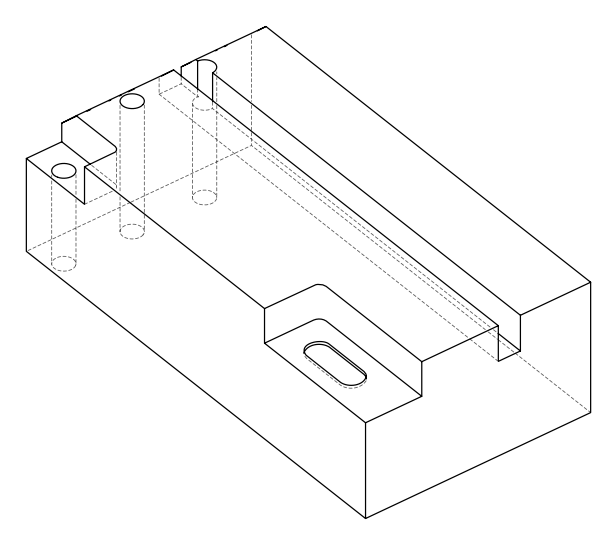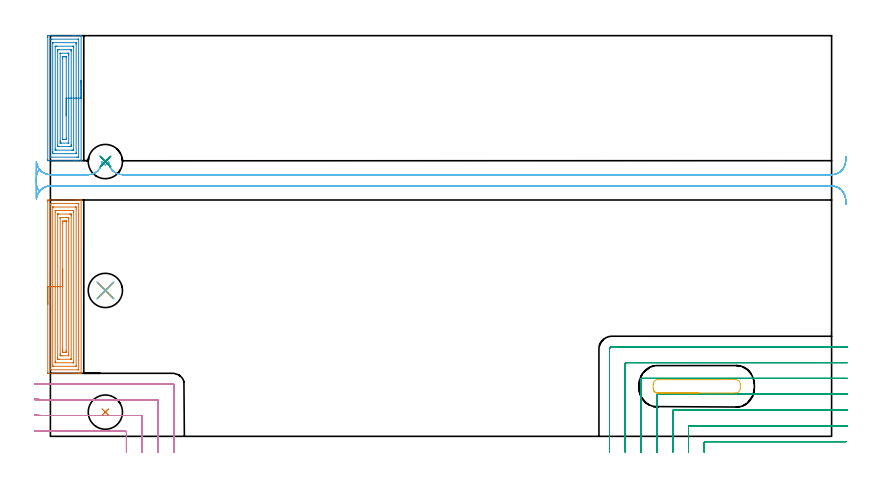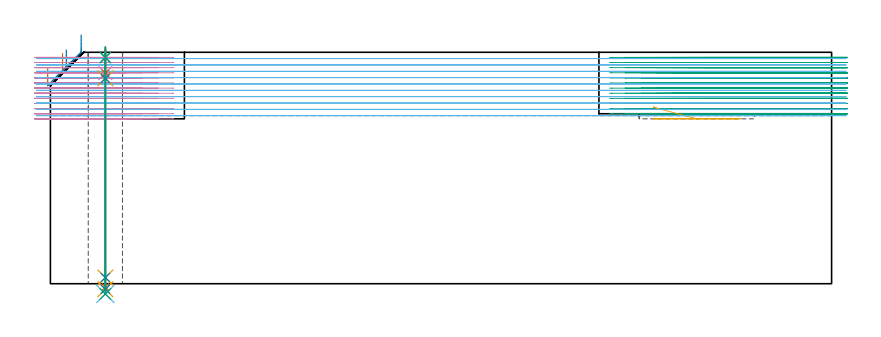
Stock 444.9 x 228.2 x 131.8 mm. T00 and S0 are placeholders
(PLAN: 15 operations, 10 tool changes, 69.9 min)
(1 AREA_MILL | FG_CHAMFER_SURFACE | UGT0205_001 | 5.86 min | 20624 mm3)
(2 AREA_MILL_1 | FG_CHAMFER_SURFACE_1 | UGT0205_001 | 4.32 min | 14253 mm3)
(3 MILL_CORNER_NOTCH_RECTANGULAR | CORNER_NOTCH_RECTANGULAR | NXT0201_011 | Follow Part, ap 3, ae 75% | 26.14 min | 263957 mm3)
(4 MILL_CORNER_NOTCH_RECTANGULAR_1 | CORNER_NOTCH_RECTANGULAR_1 | NXT0201_011 | Follow Part, ap 3, ae 75% | 10.75 min | 102049 mm3)
(5 MILL_RECTANGULAR_POCKET | POCKET_RECTANGULAR_STRAIGHT | NXT0201_012 | Follow Part, ap 4, ae 75% | 0.34 min | 4209 mm3)
(6 MILL_RECTANGULAR_SLOT | SLOT_RECTANGULAR | NXT0201_012 | Follow Part, ap 4, ae 75% | 19.51 min | 361221 mm3)
(7 INDEXABLE_INSERT_DRILL_THROUGH_HOLE_FROM_SOLID | STEP1HOLE | NXT0302_010 | 0.4 min | 27997 mm3)
(8 SPOT_DRILL | STEP1HOLE_1 | NXT0321_9005460120000 | 0.05 min | 183 mm3)
(9 SPOT_DRILL_1 | STEP1HOLE_2 | NXT0321_9005460120000 | 0.05 min | 0 mm3)
(10 DRILL_BLIND_HOLE_INTO_CENTER | STEP1HOLE_1 | UGT0301_198 | 0.06 min | 407 mm3)
(11 GUN_DRILL_THROUGH_HOLE | STEP1HOLE_1 | UGT0307_003 | 0.63 min | 4613 mm3)
(12 SPADE_DRILL_TO_ENLARGE_THROUGH_HOLE | STEP1HOLE_1 | UGT0306_010 | 0.56 min | 34091 mm3)
(13 DRILL_BLIND_HOLE_INTO_CENTER_1 | STEP1HOLE_2 | UGT0301_198 | 0.06 min | 0 mm3)
(14 GUN_DRILL_THROUGH_HOLE_1 | STEP1HOLE_2 | UGT0307_003 | 0.63 min | 3630 mm3)
(15 SPADE_DRILL_TO_ENLARGE_THROUGH_HOLE_1 | STEP1HOLE_2 | UGT0306_010 | 0.56 min | 25669 mm3)
(TOOL UGT0205_001 | Chamfer Mill 20 x 3 x 45 deg. | D20 FL50 Z2)
(TOOL NXT0201_011 | ENDMILL 12mm [2P460-1200-NA 1630] | D12 FL38 Z6)
(TOOL NXT0201_012 | ENDMILL 16mm [2P460-1600-NA 1630] | D16 FL38 Z6)
(TOOL NXT0302_010 | Index. Insert Drill 19.5mm [880-D1950L25-05] | D19.5 PA176 FL98 Z2)
(TOOL NXT0321_9005460120000 | NC Spot Drill, 142deg, 12mm, Carbide, Uncoated | D12 PA142 FL30 Z2)
(TOOL UGT0301_198 | Twist Drill 7.9 mm | D7.9 PA118 FL73 Z2)
(TOOL UGT0307_003 | Gun Drill 7 mm | D7 PA130 FL24 Z1)
(TOOL UGT0306_010 | Spade Drill 19.5mm | D19.5 PA132 FL10 Z2)
(OP 1 AREA_MILL)
G17 G21 G94 G90
T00 M6
G54
G17 G0 G90 X-1.5 Y75.25 S1061 M3
G43 Z141.8 H0
Z122.8
G94 G1 Y75.288 Z121.928 F250.
Y75.402 Z121.064
Y75.591 Z120.212
Y75.853 Z119.38
Y76.187 Z118.574
Y76.59 Z117.8
Y77.058 Z117.064
Y77.59 Z116.372
Y78.179 Z115.729
Y78.822 Z115.14
Y79.514 Z114.608
Y80.25 Z114.14
Y81.024 Z113.737
Y81.83 Z113.403
Y82.662 Z113.141
Y83.514 Z112.952
Y84.378 Z112.838
Y85.25 Z112.8
Y133.669
X-1.499 Y133.973 Z112.801
X-1.494 Y134.557 Z112.804
X-1.492 Y134.592 Z112.806
X-0.912 Y134.597 Z113.385
X-0.287 Y134.6 Z114.011
X14.238 Z128.533
X15.662 Z129.958
X16.021 Z130.316
X16.739 Z131.039
X17.026 Z131.326
X17.445 Y134.593 Z131.736
X17.497 Y134.59 Z131.788
X17.5 Y134.42 Z131.8
Y36.08
X17.497 Y35.91 Z131.788
X17.445 Y35.907 Z131.737
X17.026 Y35.9 Z131.326
X16.739 Z131.039
X16.021 Z130.316
X14.771 Z129.068
X13.347 Z127.643
X-1.179 Z113.119
X-1.492 Y35.91 Z112.806
X-1.499 Y36.222 Z112.799
Y36.238
X-1.5 Y85.25 Z112.8
X-0.086 Z114.214
Y132.315
X-0.085 Y132.446 Z114.215
X-0.082 Y132.532 Z114.218
X-0.078 Y132.592 Z114.222
X-0.071 Y132.594 Z114.229
X-0.021 Y132.597 Z114.279
X0.457 Y132.6 Z114.757
X15.608 Y132.599 Z129.908
X16.021 Y132.593 Z130.321
X16.073 Y132.59 Z130.373
X16.081 Y132.38 Z130.381
X16.085 Y132.25 Z130.385
X16.086 Y132.185 Z130.386
Y38.185
X16.085 Y38.055 Z130.385
X16.082 Y37.968 Z130.382
X16.078 Y37.908 Z130.378
X16.071 Y37.906 Z130.371
X16.021 Y37.903 Z130.321
X15.543 Y37.9 Z129.843
X0.392 Y37.901 Z114.692
X-0.021 Y37.907 Z114.279
X-0.073 Y37.91 Z114.227
X-0.081 Y38.12 Z114.219
X-0.085 Y38.25 Z114.215
X-0.086 Y38.315 Z114.214
Y85.25
X1.328 Z115.628
X1.329 Y130.506 Z115.629
X1.33 Y130.56 Z115.63
X1.333 Y130.585 Z115.633
X1.335 Y130.59 Z115.635
X1.357 Y130.593 Z115.657
X1.56 Y130.599 Z115.86
X14.238 Z128.538
X14.441 Y130.596 Z128.741
X14.576 Y130.591 Z128.876
X14.665 Y130.585 Z128.965
X14.667 Y130.541 Z128.967
X14.669 Y130.397 Z128.969
X14.671 Y129.963 Z128.971
Y39.994
X14.67 Y39.94 Z128.97
X14.667 Y39.915 Z128.967
X14.665 Y39.91 Z128.965
X14.643 Y39.907 Z128.943
X14.44 Y39.901 Z128.74
X1.762 Z116.062
X1.559 Y39.904 Z115.859
X1.424 Y39.909 Z115.724
X1.335 Y39.915 Z115.635
X1.333 Y39.959 Z115.633
X1.331 Y40.103 Z115.631
X1.329 Y40.537 Z115.629
X1.328 Y85.25 Z115.628
X2.743 Z117.043
Y127.715
X2.745 Y128.516 Z117.045
X2.748 Y128.571 Z117.048
X2.751 Y128.59 Z117.051
X2.773 Y128.592 Z117.073
X2.882 Y128.597 Z117.182
X3.103 Y128.599 Z117.403
X12.901 Z127.201
X13.119 Y128.597 Z127.419
X13.227 Y128.592 Z127.527
X13.249 Y128.59 Z127.549
X13.251 Y128.575 Z127.551
X13.254 Y128.534 Z127.554
X13.257 Y127.805 Z127.557
Y127.715
Y42.785
X13.254 Y41.984 Z127.554
X13.252 Y41.929 Z127.552
X13.249 Y41.91 Z127.549
X13.227 Y41.908 Z127.527
X13.118 Y41.904 Z127.418
X12.897 Y41.901 Z127.197
X3.099 Z117.399
X2.881 Y41.903 Z117.181
X2.773 Y41.908 Z117.073
X2.751 Y41.91 Z117.051
X2.749 Y41.925 Z117.049
X2.746 Y41.966 Z117.046
X2.743 Y42.695 Z117.043
Y42.785
Y85.25
X4.157 Z118.457
X4.158 Y126.205 Z118.458
X4.161 Y126.485 Z118.461
X4.164 Y126.563 Z118.464
X4.168 Y126.591 Z118.468
X4.184 Y126.593 Z118.484
X4.268 Y126.597 Z118.568
X4.435 Y126.599 Z118.735
X4.655 Y126.6 Z118.955
X10.894 Z125.194
X11.565 Y126.599 Z125.865
X11.789 Y126.596 Z126.089
X11.833 Y126.59 Z126.133
X11.836 Y126.579 Z126.136
X11.839 Y126.546 Z126.139
X11.843 Y125.927 Z126.143
Y125.648
X11.842 Y44.295 Z126.142
X11.839 Y44.015 Z126.139
X11.836 Y43.937 Z126.136
X11.832 Y43.909 Z126.132
X11.816 Y43.907 Z126.116
X11.733 Y43.903 Z126.033
X11.565 Y43.901 Z125.865
X11.345 Y43.9 Z125.645
X5.106 Z119.406
X4.435 Y43.901 Z118.735
X4.211 Y43.904 Z118.511
X4.167 Y43.91 Z118.467
X4.164 Y43.921 Z118.464
X4.161 Y43.954 Z118.461
X4.157 Y44.573 Z118.457
Y44.852
Y85.25
X5.571 Z119.871
Y124.139
X5.573 Y124.463 Z119.873
X5.575 Y124.544 Z119.875
X5.578 Y124.581 Z119.878
X5.582 Y124.59 Z119.882
X5.605 Y124.593 Z119.905
X5.759 Y124.599 Z120.059
X9.323 Y124.6 Z123.623
X9.782 Y124.599 Z124.082
X10.217 Y124.597 Z124.517
X10.391 Y124.59 Z124.691
X10.422 Y124.581 Z124.722
X10.424 Y124.52 Z124.724
X10.427 Y124.386 Z124.727
X10.428 Y124.139 Z124.728
X10.429 Y123.49 Z124.729
Y46.361
X10.427 Y46.037 Z124.727
X10.425 Y45.956 Z124.725
X10.422 Y45.919 Z124.722
X10.418 Y45.91 Z124.718
X10.395 Y45.907 Z124.695
X10.241 Y45.901 Z124.541
X6.677 Y45.9 Z120.977
X6.218 Y45.901 Z120.518
X5.783 Y45.903 Z120.083
X5.609 Y45.91 Z119.909
X5.578 Y45.919 Z119.878
X5.576 Y45.98 Z119.876
X5.573 Y46.114 Z119.873
X5.572 Y46.361 Z119.872
X5.571 Y47.01 Z119.871
Y85.25
X6.985 Z121.285
Y121.581
X6.987 Y122.351 Z121.287
X6.988 Y122.472 Z121.288
X6.992 Y122.589 Z121.292
X7.109 Y122.592 Z121.409
X7.752 Y122.599 Z122.052
X8. Y122.6 Z122.3
X8.643 Z122.943
X8.891 Y122.598 Z123.191
X8.974 Y122.595 Z123.274
X9.001 Y122.59 Z123.301
X9.008 Y122.582 Z123.308
X9.011 Y122.557 Z123.311
X9.014 Y122.475 Z123.314
X9.015 Y122.351 Z123.315
Y122.227
Y48.919
X9.013 Y48.149 Z123.313
X9.012 Y48.028 Z123.312
X9.008 Y47.911 Z123.308
X8.891 Y47.908 Z123.191
X8.248 Y47.901 Z122.548
X8. Y47.9 Z122.3
X7.357 Z121.657
X7.109 Y47.902 Z121.409
X7.026 Y47.905 Z121.326
X6.999 Y47.91 Z121.299
X6.992 Y47.918 Z121.292
X6.989 Y47.943 Z121.289
X6.986 Y48.025 Z121.286
X6.985 Y49.167 Z121.285
Y85.25
Y86.122 Z121.323
Y86.986 Z121.437
Y87.838 Z121.626
Y88.67 Z121.888
Y89.476 Z122.222
Y90.25 Z122.625
Y90.986 Z123.094
Y91.678 Z123.625
Y92.321 Z124.214
Y92.91 Z124.857
Y93.442 Z125.55
Y93.91 Z126.285
Y94.313 Z127.059
Y94.647 Z127.865
Y94.909 Z128.697
Y95.098 Z129.549
Y95.212 Z130.414
Y95.25 Z131.285
G0 Z141.8
M5
M2
(OP 2 AREA_MILL_1)
G17 G21 G94 G90
T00 M6
G54
G17 G0 G90 X17.5 Y202.6 S1061 M3
G43 Z141.8 H0
G94 G1 Y202.562 Z140.928 F250.
Y202.448 Z140.063
Y202.259 Z139.212
Y201.997 Z138.38
Y201.663 Z137.574
Y201.26 Z136.8
Y200.791 Z136.064
Y200.26 Z135.372
Y199.671 Z134.729
Y199.028 Z134.14
Y198.336 Z133.608
Y197.6 Z133.14
Y196.826 Z132.737
Y196.02 Z132.403
Y195.188 Z132.141
Y194.336 Z131.952
Y193.472 Z131.838
Y192.6 Z131.8
Y157.094
X17.497 Y157.01 Z131.789
X17.472 Y157.007 Z131.765
X17.25 Y157. Z131.549
X15.508 Z129.807
X14.238 Z128.536
X14.049 Z128.347
X13.347 Z127.641
X4.05 Z118.346
X-1.143 Z113.154
X-1.264 Y157.002 Z113.032
X-1.491 Y157.01 Z112.805
X-1.499 Y157.235 Z112.799
X-1.5 Y157.538 Z112.8
Y227.36
X-1.498 Y227.662 Z112.802
X-1.491 Y228.194 Z112.805
X-1.45 Y228.197 Z112.847
X-0.912 Y228.2 Z113.384
X12.807 Z127.101
X13.347 Z127.641
X14.049 Z128.347
X14.238 Z128.536
X17.251 Z131.549
X17.472 Y228.193 Z131.765
X17.497 Y228.19 Z131.789
X17.5 Y228.106 Z131.8
Y192.6
X16.086 Z130.386
X16.085 Y159.249 Z130.385
X16.084 Y159.184 Z130.384
X16.079 Y159.056 Z130.379
X16.074 Y159.009 Z130.374
X16.059 Y159.006 Z130.359
X16.021 Y159.004 Z130.321
X15.444 Y159. Z129.744
X15.13 Z129.43
X0.293 Z114.593
X-0.021 Y159.004 Z114.279
X-0.065 Y159.007 Z114.235
X-0.073 Y159.009 Z114.227
X-0.079 Y159.035 Z114.221
X-0.082 Y159.12 Z114.218
X-0.085 Y159.249 Z114.215
X-0.086 Y159.313 Z114.214
X-0.085 Y225.951 Z114.215
X-0.084 Y226.016 Z114.216
X-0.079 Y226.144 Z114.221
X-0.074 Y226.191 Z114.226
X-0.059 Y226.194 Z114.241
X-0.021 Y226.196 Z114.279
X0.556 Y226.2 Z114.856
X0.87 Z115.17
X15.707 Z130.007
X16.021 Y226.196 Z130.321
X16.065 Y226.193 Z130.365
X16.074 Y226.191 Z130.374
X16.079 Y226.165 Z130.379
X16.082 Y226.08 Z130.382
X16.085 Y225.951 Z130.385
X16.086 Y225.887 Z130.386
Y192.6
X14.672 Z128.972
X14.671 Y161.545 Z128.971
X14.669 Y161.089 Z128.969
X14.668 Y161.036 Z128.968
X14.666 Y161.017 Z128.966
X14.594 Y161.01 Z128.894
X14.417 Y161.002 Z128.717
X14.327 Y161. Z128.627
X1.673 Y161.001 Z115.973
X1.495 Y161.004 Z115.795
X1.377 Y161.01 Z115.677
X1.334 Y161.018 Z115.634
X1.333 Y161.028 Z115.633
X1.331 Y161.089 Z115.631
X1.329 Y161.52 Z115.629
X1.328 Y161.976 Z115.628
X1.329 Y223.655 Z115.629
X1.331 Y224.111 Z115.631
X1.332 Y224.164 Z115.632
X1.334 Y224.183 Z115.634
X1.406 Y224.19 Z115.706
X1.583 Y224.198 Z115.883
X1.673 Y224.2 Z115.973
X14.328 Y224.199 Z128.628
X14.506 Y224.196 Z128.806
X14.624 Y224.19 Z128.924
X14.666 Y224.182 Z128.966
X14.667 Y224.171 Z128.967
X14.67 Y224.111 Z128.97
X14.671 Y223.68 Z128.971
X14.672 Y223.224 Z128.972
Y192.6
X13.257 Z127.557
Y163.353
X13.255 Y163.153 Z127.555
X13.253 Y163.054 Z127.553
X13.25 Y163.013 Z127.55
X13.204 Y163.007 Z127.504
X12.456 Y163.001 Z126.756
X12.319 Y163. Z126.619
X3.407 Y163.001 Z117.707
X2.777 Y163.01 Z117.077
X2.749 Y163.016 Z117.049
X2.747 Y163.051 Z117.047
X2.745 Y163.138 Z117.045
X2.743 Y163.313 Z117.043
Y163.662
Y221.847
X2.745 Y222.047 Z117.045
X2.747 Y222.146 Z117.047
X2.749 Y222.187 Z117.049
X2.796 Y222.193 Z117.096
X3.544 Y222.199 Z117.844
X3.681 Y222.2 Z117.981
X12.593 Y222.199 Z126.893
X13.224 Y222.19 Z127.524
X13.251 Y222.184 Z127.551
X13.253 Y222.149 Z127.553
X13.255 Y222.062 Z127.555
X13.257 Y221.887 Z127.557
Y221.538
Y192.6
X11.843 Z126.143
Y166.138
X11.84 Y165.527 Z126.14
X11.836 Y165.256 Z126.136
X11.823 Y165.01 Z126.123
X11.565 Y165.005 Z125.865
X11.202 Y165.001 Z125.502
X4.435 Z118.735
X4.259 Y165.003 Z118.559
X4.195 Y165.006 Z118.495
X4.165 Y165.01 Z118.465
X4.163 Y165.065 Z118.463
X4.159 Y165.25 Z118.459
X4.157 Y165.527 Z118.457
Y165.804
Y219.062
X4.16 Y219.673 Z118.46
X4.164 Y219.944 Z118.464
X4.177 Y220.19 Z118.477
X4.435 Y220.195 Z118.735
X4.798 Y220.199 Z119.098
X11.565 Z125.865
X11.741 Y220.197 Z126.041
X11.805 Y220.194 Z126.105
X11.835 Y220.19 Z126.135
X11.838 Y220.134 Z126.138
X11.841 Y219.95 Z126.141
X11.843 Y219.673 Z126.143
Y219.396
Y192.6
X10.429 Z124.729
X10.428 Y167.141 Z124.728
X10.427 Y167.061 Z124.727
X10.425 Y167.022 Z124.725
X10.423 Y167.01 Z124.723
X10.389 Y167.008 Z124.689
X10.085 Y167.001 Z124.385
X6.218 Z120.518
X5.626 Y167.004 Z119.926
X5.59 Y167.01 Z119.89
X5.578 Y167.018 Z119.878
X5.576 Y167.054 Z119.876
X5.573 Y167.302 Z119.873
X5.571 Y167.946 Z119.871
Y168.19
X5.572 Y218.059 Z119.872
X5.573 Y218.139 Z119.873
X5.575 Y218.178 Z119.875
X5.577 Y218.19 Z119.877
X5.611 Y218.192 Z119.911
X5.915 Y218.199 Z120.215
X9.782 Z124.082
X10.374 Y218.196 Z124.674
X10.411 Y218.19 Z124.711
X10.422 Y218.183 Z124.722
X10.424 Y218.146 Z124.724
X10.427 Y217.898 Z124.727
X10.429 Y217.254 Z124.729
Y217.01
Y192.6
X9.015 Z123.315
X9.014 Y169.842 Z123.314
X9.009 Y169.077 Z123.309
X9.008 Y169.024 Z123.308
X8.961 Y169.008 Z123.261
X8.891 Y169.005 Z123.191
X8.078 Y169. Z122.378
X7.186 Z121.486
X7.109 Y169.002 Z121.409
X7.032 Y169.008 Z121.332
X6.992 Y169.013 Z121.292
X6.989 Y169.037 Z121.289
X6.987 Y169.077 Z121.287
X6.986 Y169.2 Z121.286
Y215.358
X6.991 Y216.123 Z121.291
X6.992 Y216.176 Z121.292
X7.039 Y216.192 Z121.339
X7.109 Y216.195 Z121.409
X7.922 Y216.2 Z122.222
X8.814 Z123.114
X8.891 Y216.198 Z123.191
X8.969 Y216.192 Z123.269
X9.008 Y216.187 Z123.308
X9.011 Y216.163 Z123.311
X9.013 Y216.123 Z123.313
X9.014 Y216. Z123.314
X9.015 Y192.6 Z123.315
Y191.728 Z123.353
Y190.863 Z123.467
Y190.012 Z123.655
Y189.18 Z123.918
Y188.374 Z124.252
Y187.6 Z124.654
Y186.864 Z125.123
Y186.172 Z125.654
Y185.529 Z126.244
Y184.94 Z126.887
Y184.408 Z127.579
Y183.94 Z128.315
Y183.537 Z129.089
Y183.203 Z129.895
Y182.941 Z130.727
Y182.752 Z131.578
Y182.638 Z132.443
Y182.6 Z133.315
G0 Z141.8
M5
M2
(OP 3 MILL_CORNER_NOTCH_RECTANGULAR)
G17 G21 G94 G90
T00 M6
G54
G17 G0 G90 X453.096 Y-3. S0 M3
G43 Z141.8 H1
Z128.883
G94 G1 X450.096 F250.
X372.995 F500.
G3 X372.4 Y-3.595 R0.6
G1 Y-6.
Y-9. F250.
G0 Z141.8
X453.9 Y6.
Z128.883
G1 X450.9
X363.995 F500.
G3 X363.4 Y5.405 R0.6
G1 Y-6.
Y-9. F250.
G0 Z141.8
X453.9 Y15.
Z128.883
G1 X450.9
X354.995 F500.
G3 X354.4 Y14.405 R0.6
G1 Y-6.
Y-9. F250.
G0 Z141.8
X453.9 Y24.
Z128.883
G1 X450.9
X345.996 F500.
G3 X345.4 Y23.404 R0.6
G1 Y-6.
Y-9. F250.
G0 Z141.8
X453.9 Y33.
Z128.883
G1 X450.9
X336.996 F500.
G3 X336.4 Y32.404 R0.6
G1 Y-6.
Y-9. F250.
G0 Z141.8
X453.9 Y42.
Z128.883
G1 X450.9
X327.996 F500.
G3 X327.4 Y41.404 R0.6
G1 Y-6.
Y-9. F250.
G0 Z141.8
X453.9 Y51.
Z128.883
G1 X450.9
X319.8 F500.
G3 X318.4 Y49.6 R1.4
G1 Y-6.
Y-9. F250.
G0 Z141.8
X453.096 Y-3.
Z125.967
G1 X450.096
X372.995 F500.
G3 X372.4 Y-3.595 R0.6
G1 Y-6.
Y-9. F250.
G0 Z141.8
X453.9 Y6.
Z125.967
G1 X450.9
X363.995 F500.
G3 X363.4 Y5.405 R0.6
G1 Y-6.
Y-9. F250.
G0 Z141.8
X453.9 Y15.
Z125.967
G1 X450.9
X354.995 F500.
G3 X354.4 Y14.405 R0.6
G1 Y-6.
Y-9. F250.
G0 Z141.8
X453.9 Y24.
Z125.967
G1 X450.9
X345.996 F500.
G3 X345.4 Y23.404 R0.6
G1 Y-6.
Y-9. F250.
G0 Z141.8
X453.9 Y33.
Z125.967
G1 X450.9
X336.996 F500.
G3 X336.4 Y32.404 R0.6
G1 Y-6.
Y-9. F250.
G0 Z141.8
X453.9 Y42.
Z125.967
G1 X450.9
X327.996 F500.
G3 X327.4 Y41.404 R0.6
G1 Y-6.
Y-9. F250.
G0 Z141.8
X453.9 Y51.
Z125.967
G1 X450.9
X319.8 F500.
G3 X318.4 Y49.6 R1.4
G1 Y-6.
Y-9. F250.
G0 Z141.8
X453.096 Y-3.
Z123.05
G1 X450.096
X372.995 F500.
G3 X372.4 Y-3.595 R0.6
G1 Y-6.
Y-9. F250.
G0 Z141.8
X453.9 Y6.
Z123.05
G1 X450.9
X363.995 F500.
G3 X363.4 Y5.405 R0.6
G1 Y-6.
Y-9. F250.
G0 Z141.8
X453.9 Y15.
Z123.05
G1 X450.9
X354.995 F500.
G3 X354.4 Y14.405 R0.6
G1 Y-6.
Y-9. F250.
G0 Z141.8
X453.9 Y24.
Z123.05
G1 X450.9
X345.996 F500.
G3 X345.4 Y23.404 R0.6
G1 Y-6.
Y-9. F250.
G0 Z141.8
X453.9 Y33.
Z123.05
G1 X450.9
X336.996 F500.
G3 X336.4 Y32.404 R0.6
G1 Y-6.
Y-9. F250.
G0 Z141.8
X453.9 Y42.
Z123.05
G1 X450.9
X327.996 F500.
G3 X327.4 Y41.404 R0.6
G1 Y-6.
Y-9. F250.
G0 Z141.8
X453.9 Y51.
Z123.05
G1 X450.9
X319.8 F500.
G3 X318.4 Y49.6 R1.4
G1 Y-6.
Y-9. F250.
G0 Z141.8
X453.096 Y-3.
Z120.133
G1 X450.096
X372.995 F500.
G3 X372.4 Y-3.595 R0.6
G1 Y-6.
Y-9. F250.
G0 Z141.8
X453.9 Y6.
Z120.133
G1 X450.9
X363.995 F500.
G3 X363.4 Y5.405 R0.6
G1 Y-6.
Y-9. F250.
G0 Z141.8
X453.9 Y15.
Z120.133
G1 X450.9
X354.995 F500.
G3 X354.4 Y14.405 R0.6
G1 Y-6.
Y-9. F250.
G0 Z141.8
X453.9 Y24.
Z120.133
G1 X450.9
X345.996 F500.
G3 X345.4 Y23.404 R0.6
G1 Y-6.
Y-9. F250.
G0 Z141.8
X453.9 Y33.
Z120.133
G1 X450.9
X336.996 F500.
G3 X336.4 Y32.404 R0.6
G1 Y-6.
Y-9. F250.
G0 Z141.8
X453.9 Y42.
Z120.133
G1 X450.9
X327.996 F500.
G3 X327.4 Y41.404 R0.6
G1 Y-6.
Y-9. F250.
G0 Z141.8
X453.9 Y51.
Z120.133
G1 X450.9
X319.8 F500.
G3 X318.4 Y49.6 R1.4
G1 Y-6.
Y-9. F250.
G0 Z141.8
X453.096 Y-3.
Z117.217
G1 X450.096
X372.995 F500.
G3 X372.4 Y-3.595 R0.6
G1 Y-6.
Y-9. F250.
G0 Z141.8
X453.9 Y6.
Z117.217
G1 X450.9
X363.995 F500.
G3 X363.4 Y5.405 R0.6
G1 Y-6.
Y-9. F250.
G0 Z141.8
X453.9 Y15.
Z117.217
G1 X450.9
X354.995 F500.
G3 X354.4 Y14.405 R0.6
G1 Y-6.
Y-9. F250.
G0 Z141.8
X453.9 Y24.
Z117.217
G1 X450.9
X345.996 F500.
G3 X345.4 Y23.404 R0.6
G1 Y-6.
Y-9. F250.
G0 Z141.8
X453.9 Y33.
Z117.217
G1 X450.9
X336.996 F500.
G3 X336.4 Y32.404 R0.6
G1 Y-6.
Y-9. F250.
G0 Z141.8
X453.9 Y42.
Z117.217
G1 X450.9
X327.996 F500.
G3 X327.4 Y41.404 R0.6
G1 Y-6.
Y-9. F250.
G0 Z141.8
X453.9 Y51.
Z117.217
G1 X450.9
X319.8 F500.
G3 X318.4 Y49.6 R1.4
G1 Y-6.
Y-9. F250.
G0 Z141.8
X453.096 Y-3.
Z114.3
G1 X450.096
X372.995 F500.
G3 X372.4 Y-3.595 R0.6
G1 Y-6.
Y-9. F250.
G0 Z141.8
X453.9 Y6.
Z114.3
G1 X450.9
X363.995 F500.
G3 X363.4 Y5.405 R0.6
G1 Y-6.
Y-9. F250.
G0 Z141.8
X453.9 Y15.
Z114.3
G1 X450.9
X354.995 F500.
G3 X354.4 Y14.405 R0.6
G1 Y-6.
Y-9. F250.
G0 Z141.8
X453.9 Y24.
Z114.3
G1 X450.9
X345.996 F500.
G3 X345.4 Y23.404 R0.6
G1 Y-6.
Y-9. F250.
G0 Z141.8
X453.9 Y33.
Z114.3
G1 X450.9
X336.996 F500.
G3 X336.4 Y32.404 R0.6
G1 Y-6.
Y-9. F250.
G0 Z141.8
X453.9 Y42.
Z114.3
G1 X450.9
X327.996 F500.
G3 X327.4 Y41.404 R0.6
G1 Y-6.
Y-9. F250.
G0 Z141.8
X453.9 Y51.
Z114.3
G1 X450.9
X319.8 F500.
G3 X318.4 Y49.6 R1.4
G1 Y-6.
Y-9. F250.
G0 Z141.8
X453.096 Y-3.
Z111.383
G1 X450.096
X372.995 F500.
G3 X372.4 Y-3.595 R0.6
G1 Y-6.
Y-9. F250.
G0 Z141.8
X453.9 Y6.
Z111.383
G1 X450.9
X363.995 F500.
G3 X363.4 Y5.405 R0.6
G1 Y-6.
Y-9. F250.
G0 Z141.8
X453.9 Y15.
Z111.383
G1 X450.9
X354.995 F500.
G3 X354.4 Y14.405 R0.6
G1 Y-6.
Y-9. F250.
G0 Z141.8
X453.9 Y24.
Z111.383
G1 X450.9
X345.996 F500.
G3 X345.4 Y23.404 R0.6
G1 Y-6.
Y-9. F250.
G0 Z141.8
X453.9 Y33.
Z111.383
G1 X450.9
X336.996 F500.
G3 X336.4 Y32.404 R0.6
G1 Y-6.
Y-9. F250.
G0 Z141.8
X453.9 Y42.
Z111.383
G1 X450.9
X327.996 F500.
G3 X327.4 Y41.404 R0.6
G1 Y-6.
Y-9. F250.
G0 Z141.8
X453.9 Y51.
Z111.383
G1 X450.9
X319.8 F500.
G3 X318.4 Y49.6 R1.4
G1 Y-6.
Y-9. F250.
G0 Z141.8
X453.096 Y-3.
Z108.467
G1 X450.096
X372.995 F500.
G3 X372.4 Y-3.595 R0.6
G1 Y-6.
Y-9. F250.
G0 Z141.8
X453.9 Y6.
Z108.467
G1 X450.9
X363.995 F500.
G3 X363.4 Y5.405 R0.6
G1 Y-6.
Y-9. F250.
G0 Z141.8
X453.9 Y15.
Z108.467
G1 X450.9
X354.995 F500.
G3 X354.4 Y14.405 R0.6
G1 Y-6.
Y-9. F250.
G0 Z141.8
X453.9 Y24.
Z108.467
G1 X450.9
X345.996 F500.
G3 X345.4 Y23.404 R0.6
G1 Y-6.
Y-9. F250.
G0 Z141.8
X453.9 Y33.
Z108.467
G1 X450.9
X336.996 F500.
G3 X336.4 Y32.404 R0.6
G1 Y-6.
Y-9. F250.
G0 Z141.8
X453.9 Y42.
Z108.467
G1 X450.9
X327.996 F500.
G3 X327.4 Y41.404 R0.6
G1 Y-6.
Y-9. F250.
G0 Z141.8
X453.9 Y51.
Z108.467
G1 X450.9
X319.8 F500.
G3 X318.4 Y49.6 R1.4
G1 Y-6.
Y-9. F250.
G0 Z141.8
X453.096 Y-3.
Z105.55
G1 X450.096
X372.995 F500.
G3 X372.4 Y-3.595 R0.6
G1 Y-6.
Y-9. F250.
G0 Z141.8
X453.9 Y6.
Z105.55
G1 X450.9
X363.995 F500.
G3 X363.4 Y5.405 R0.6
G1 Y-6.
Y-9. F250.
G0 Z141.8
X453.9 Y15.
Z105.55
G1 X450.9
X354.995 F500.
G3 X354.4 Y14.405 R0.6
G1 Y-6.
Y-9. F250.
G0 Z141.8
X453.9 Y24.
Z105.55
G1 X450.9
X345.996 F500.
G3 X345.4 Y23.404 R0.6
G1 Y-6.
Y-9. F250.
G0 Z141.8
X453.9 Y33.
Z105.55
G1 X450.9
X336.996 F500.
G3 X336.4 Y32.404 R0.6
G1 Y-6.
Y-9. F250.
G0 Z141.8
X453.9 Y42.
Z105.55
G1 X450.9
X327.996 F500.
G3 X327.4 Y41.404 R0.6
G1 Y-6.
Y-9. F250.
G0 Z141.8
X453.9 Y51.
Z105.55
G1 X450.9
X319.8 F500.
G3 X318.4 Y49.6 R1.4
G1 Y-6.
Y-9. F250.
G0 Z141.8
X453.096 Y-3.
Z102.633
G1 X450.096
X372.995 F500.
G3 X372.4 Y-3.595 R0.6
G1 Y-6.
Y-9. F250.
G0 Z141.8
X453.9 Y6.
Z102.633
G1 X450.9
X363.995 F500.
G3 X363.4 Y5.405 R0.6
G1 Y-6.
Y-9. F250.
G0 Z141.8
X453.9 Y15.
Z102.633
G1 X450.9
X354.995 F500.
G3 X354.4 Y14.405 R0.6
G1 Y-6.
Y-9. F250.
G0 Z141.8
X453.9 Y24.
Z102.633
G1 X450.9
X345.996 F500.
G3 X345.4 Y23.404 R0.6
G1 Y-6.
Y-9. F250.
G0 Z141.8
X453.9 Y33.
Z102.633
G1 X450.9
X336.996 F500.
G3 X336.4 Y32.404 R0.6
G1 Y-6.
Y-9. F250.
G0 Z141.8
X453.9 Y42.
Z102.633
G1 X450.9
X327.996 F500.
G3 X327.4 Y41.404 R0.6
G1 Y-6.
Y-9. F250.
G0 Z141.8
X453.9 Y51.
Z102.633
G1 X450.9
X319.8 F500.
G3 X318.4 Y49.6 R1.4
G1 Y-6.
Y-9. F250.
G0 Z141.8
X453.096 Y-3.
Z99.717
G1 X450.096
X372.995 F500.
G3 X372.4 Y-3.595 R0.6
G1 Y-6.
Y-9. F250.
G0 Z141.8
X453.9 Y6.
Z99.717
G1 X450.9
X363.995 F500.
G3 X363.4 Y5.405 R0.6
G1 Y-6.
Y-9. F250.
G0 Z141.8
X453.9 Y15.
Z99.717
G1 X450.9
X354.995 F500.
G3 X354.4 Y14.405 R0.6
G1 Y-6.
Y-9. F250.
G0 Z141.8
X453.9 Y24.
Z99.717
G1 X450.9
X345.996 F500.
G3 X345.4 Y23.404 R0.6
G1 Y-6.
Y-9. F250.
G0 Z141.8
X453.9 Y33.
Z99.717
G1 X450.9
X336.996 F500.
G3 X336.4 Y32.404 R0.6
G1 Y-6.
Y-9. F250.
G0 Z141.8
X453.9 Y42.
Z99.717
G1 X450.9
X327.996 F500.
G3 X327.4 Y41.404 R0.6
G1 Y-6.
Y-9. F250.
G0 Z141.8
X453.9 Y51.
Z99.717
G1 X450.9
X319.8 F500.
G3 X318.4 Y49.6 R1.4
G1 Y-6.
Y-9. F250.
G0 Z141.8
X453.096 Y-3.
Z96.8
G1 X450.096
X372.995 F500.
G3 X372.4 Y-3.595 R0.6
G1 Y-6.
Y-9. F250.
G0 Z141.8
X453.9 Y6.
Z96.8
G1 X450.9
X363.995 F500.
G3 X363.4 Y5.405 R0.6
G1 Y-6.
Y-9. F250.
G0 Z141.8
X453.9 Y15.
Z96.8
G1 X450.9
X354.995 F500.
G3 X354.4 Y14.405 R0.6
G1 Y-6.
Y-9. F250.
G0 Z141.8
X453.9 Y24.
Z96.8
G1 X450.9
X345.996 F500.
G3 X345.4 Y23.404 R0.6
G1 Y-6.
Y-9. F250.
G0 Z141.8
X453.9 Y33.
Z96.8
G1 X450.9
X336.996 F500.
G3 X336.4 Y32.404 R0.6
G1 Y-6.
Y-9. F250.
G0 Z141.8
X453.9 Y42.
Z96.8
G1 X450.9
X327.996 F500.
G3 X327.4 Y41.404 R0.6
G1 Y-6.
Y-9. F250.
G0 Z141.8
X453.9 Y51.
Z96.8
G1 X450.9
X319.8 F500.
G3 X318.4 Y49.6 R1.4
G1 Y-6.
Y-9. F250.
G0 Z141.8
M5
M2
(OP 4 MILL_CORNER_NOTCH_RECTANGULAR_1)
G17 G21 G94 G90
T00 M6
G54
G17 G0 G90 X43.3 Y-9. S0 M3
G43 Z141.8 H1
Z128.885
G94 G1 Y-6. F250.
Y2.304 F500.
G3 X42.704 Y2.9 R0.6
G1 X-4.472
G2 X-6. Y2.943 R27.
G1 X-8.995 Y3.113 F250.
G0 Z141.8
X52.3 Y-9.
Z128.885
G1 Y-6.
Y11.304 F500.
G3 X51.704 Y11.9 R0.6
G1 X-4.472
G2 X-6. Y11.965 R18.
G1 X-8.989 Y12.22 F250.
G0 Z141.8
X61.3 Y-9.
Z128.885
G1 Y-6.
Y20.304 F500.
G3 X60.704 Y20.9 R0.6
G1 X-4.472
G2 X-6. Y21.031 R9.
G1 X-8.956 Y21.54 F250.
G0 Z141.8
X70.3 Y-9.
Z128.885
G1 Y-6.
Y29.304 F500.
G3 X69.704 Y29.9 R0.6
G1 X-4.472
X-7.472 F250.
G0 Z141.8
X43.3 Y-9.
Z125.969
G1 Y-6.
Y2.304 F500.
G3 X42.704 Y2.9 R0.6
G1 X-4.472
G2 X-6. Y2.943 R27.
G1 X-8.995 Y3.113 F250.
G0 Z141.8
X52.3 Y-9.
Z125.969
G1 Y-6.
Y11.304 F500.
G3 X51.704 Y11.9 R0.6
G1 X-4.472
G2 X-6. Y11.965 R18.
G1 X-8.989 Y12.22 F250.
G0 Z141.8
X61.3 Y-9.
Z125.969
G1 Y-6.
Y20.304 F500.
G3 X60.704 Y20.9 R0.6
G1 X-4.472
G2 X-6. Y21.031 R9.
G1 X-8.956 Y21.54 F250.
G0 Z141.8
X70.3 Y-9.
Z125.969
G1 Y-6.
Y29.304 F500.
G3 X69.704 Y29.9 R0.6
G1 X-4.472
X-7.472 F250.
G0 Z141.8
X43.3 Y-9.
Z123.054
G1 Y-6.
Y2.304 F500.
G3 X42.704 Y2.9 R0.6
G1 X-4.472
G2 X-6. Y2.943 R27.
G1 X-8.995 Y3.113 F250.
G0 Z141.8
X52.3 Y-9.
Z123.054
G1 Y-6.
Y11.304 F500.
G3 X51.704 Y11.9 R0.6
G1 X-4.472
G2 X-6. Y11.965 R18.
G1 X-8.989 Y12.22 F250.
G0 Z141.8
X61.3 Y-9.
Z123.054
G1 Y-6.
Y20.304 F500.
G3 X60.704 Y20.9 R0.6
G1 X-4.472
G2 X-6. Y21.031 R9.
G1 X-8.956 Y21.54 F250.
G0 Z141.8
X70.3 Y-9.
Z123.054
G1 Y-6.
Y29.304 F500.
G3 X69.704 Y29.9 R0.6
G1 X-4.472
X-7.472 F250.
G0 Z141.8
X43.3 Y-9.
Z120.138
G1 Y-6.
Y2.304 F500.
G3 X42.704 Y2.9 R0.6
G1 X-5.343
G2 X-6. Y2.908 R27.
G1 X-8.999 Y2.981 F250.
G0 Z141.8
X52.3 Y-9.
Z120.138
G1 Y-6.
Y11.304 F500.
G3 X51.704 Y11.9 R0.6
G1 X-5.343
G2 X-6. Y11.912 R18.
G1 X-8.998 Y12.021 F250.
G0 Z141.8
X61.3 Y-9.
Z120.138
G1 Y-6.
Y20.304 F500.
G3 X60.704 Y20.9 R0.6
G1 X-5.343
G2 X-6. Y20.924 R9.
G1 X-8.992 Y21.143 F250.
G0 Z141.8
X70.3 Y-9.
Z120.138
G1 Y-6.
Y29.304 F500.
G3 X69.704 Y29.9 R0.6
G1 X-5.343
X-8.343 F250.
G0 Z141.8
X43.3 Y-9.
Z117.223
G1 Y-6.
Y2.304 F500.
G3 X42.704 Y2.9 R0.6
G1 X-6.
X-9. F250.
G0 Z141.8
X52.3 Y-9.
Z117.223
G1 Y-6.
Y11.304 F500.
G3 X51.704 Y11.9 R0.6
G1 X-6.
X-9. F250.
G0 Z141.8
X61.3 Y-9.
Z117.223
G1 Y-6.
Y20.304 F500.
G3 X60.704 Y20.9 R0.6
G1 X-6.
X-9. F250.
G0 Z141.8
X70.3 Y-9.
Z117.223
G1 Y-6.
Y29.304 F500.
G3 X69.704 Y29.9 R0.6
G1 X-6.
X-9. F250.
G0 Z141.8
X43.3 Y-9.
Z114.308
G1 Y-6.
Y2.304 F500.
G3 X42.704 Y2.9 R0.6
G1 X-6.
X-9. F250.
G0 Z141.8
X52.3 Y-9.
Z114.308
G1 Y-6.
Y11.304 F500.
G3 X51.704 Y11.9 R0.6
G1 X-6.
X-9. F250.
G0 Z141.8
X61.3 Y-9.
Z114.308
G1 Y-6.
Y20.304 F500.
G3 X60.704 Y20.9 R0.6
G1 X-6.
X-9. F250.
G0 Z141.8
X70.3 Y-9.
Z114.308
G1 Y-6.
Y29.304 F500.
G3 X69.704 Y29.9 R0.6
G1 X-6.
X-9. F250.
G0 Z141.8
X43.3 Y-9.
Z111.392
G1 Y-6.
Y2.304 F500.
G3 X42.704 Y2.9 R0.6
G1 X-6.
X-9. F250.
G0 Z141.8
X52.3 Y-9.
Z111.392
G1 Y-6.
Y11.304 F500.
G3 X51.704 Y11.9 R0.6
G1 X-6.
X-9. F250.
G0 Z141.8
X61.3 Y-9.
Z111.392
G1 Y-6.
Y20.304 F500.
G3 X60.704 Y20.9 R0.6
G1 X-6.
X-9. F250.
G0 Z141.8
X70.3 Y-9.
Z111.392
G1 Y-6.
Y29.304 F500.
G3 X69.704 Y29.9 R0.6
G1 X-6.
X-9. F250.
G0 Z141.8
X43.3 Y-9.
Z108.477
G1 Y-6.
Y2.304 F500.
G3 X42.704 Y2.9 R0.6
G1 X-6.
X-9. F250.
G0 Z141.8
X52.3 Y-9.
Z108.477
G1 Y-6.
Y11.304 F500.
G3 X51.704 Y11.9 R0.6
G1 X-6.
X-9. F250.
G0 Z141.8
X61.3 Y-9.
Z108.477
G1 Y-6.
Y20.304 F500.
G3 X60.704 Y20.9 R0.6
G1 X-6.
X-9. F250.
G0 Z141.8
X70.3 Y-9.
Z108.477
G1 Y-6.
Y29.304 F500.
G3 X69.704 Y29.9 R0.6
G1 X-6.
X-9. F250.
G0 Z141.8
X43.3 Y-9.
Z105.562
G1 Y-6.
Y2.304 F500.
G3 X42.704 Y2.9 R0.6
G1 X-6.
X-9. F250.
G0 Z141.8
X52.3 Y-9.
Z105.562
G1 Y-6.
Y11.304 F500.
G3 X51.704 Y11.9 R0.6
G1 X-6.
X-9. F250.
G0 Z141.8
X61.3 Y-9.
Z105.562
G1 Y-6.
Y20.304 F500.
G3 X60.704 Y20.9 R0.6
G1 X-6.
X-9. F250.
G0 Z141.8
X70.3 Y-9.
Z105.562
G1 Y-6.
Y29.304 F500.
G3 X69.704 Y29.9 R0.6
G1 X-6.
X-9. F250.
G0 Z141.8
X43.3 Y-9.
Z102.646
G1 Y-6.
Y2.304 F500.
G3 X42.704 Y2.9 R0.6
G1 X-6.
X-9. F250.
G0 Z141.8
X52.3 Y-9.
Z102.646
G1 Y-6.
Y11.304 F500.
G3 X51.704 Y11.9 R0.6
G1 X-6.
X-9. F250.
G0 Z141.8
X61.3 Y-9.
Z102.646
G1 Y-6.
Y20.304 F500.
G3 X60.704 Y20.9 R0.6
G1 X-6.
X-9. F250.
G0 Z141.8
X70.3 Y-9.
Z102.646
G1 Y-6.
Y29.304 F500.
G3 X69.704 Y29.9 R0.6
G1 X-6.
X-9. F250.
G0 Z141.8
X43.3 Y-9.
Z99.731
G1 Y-6.
Y2.304 F500.
G3 X42.704 Y2.9 R0.6
G1 X-6.
X-9. F250.
G0 Z141.8
X52.3 Y-9.
Z99.731
G1 Y-6.
Y11.304 F500.
G3 X51.704 Y11.9 R0.6
G1 X-6.
X-9. F250.
G0 Z141.8
X61.3 Y-9.
Z99.731
G1 Y-6.
Y20.304 F500.
G3 X60.704 Y20.9 R0.6
G1 X-6.
X-9. F250.
G0 Z141.8
X70.3 Y-9.
Z99.731
G1 Y-6.
Y29.304 F500.
G3 X69.704 Y29.9 R0.6
G1 X-6.
X-9. F250.
G0 Z141.8
X43.3 Y-9.
Z96.815
G1 Y-6.
Y2.304 F500.
G3 X42.704 Y2.9 R0.6
G1 X-6.
X-9. F250.
G0 Z141.8
X52.3 Y-9.
Z96.815
G1 Y-6.
Y11.304 F500.
G3 X51.704 Y11.9 R0.6
G1 X-6.
X-9. F250.
G0 Z141.8
X61.3 Y-9.
Z96.815
G1 Y-6.
Y20.304 F500.
G3 X60.704 Y20.9 R0.6
G1 X-6.
X-9. F250.
G0 Z141.8
X70.3 Y-9.
Z96.815
G1 Y-6.
Y29.304 F500.
G3 X69.704 Y29.9 R0.6
G1 X-6.
X-9. F250.
G0 Z141.8
X43.3 Y-9.
Z93.9
G1 Y-6.
Y2.304 F500.
G3 X42.704 Y2.9 R0.6
G1 X-6.
X-9. F250.
G0 Z141.8
X52.3 Y-9.
Z93.9
G1 Y-6.
Y11.304 F500.
G3 X51.704 Y11.9 R0.6
G1 X-6.
X-9. F250.
G0 Z141.8
X61.3 Y-9.
Z93.9
G1 Y-6.
Y20.304 F500.
G3 X60.704 Y20.9 R0.6
G1 X-6.
X-9. F250.
G0 Z141.8
X70.3 Y-9.
Z93.9
G1 Y-6.
Y29.304 F500.
G3 X69.704 Y29.9 R0.6
G1 X-6.
X-9. F250.
G0 Z141.8
M5
M2
(OP 5 MILL_RECTANGULAR_POCKET)
G17 G21 G94 G90
T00 M6
G54
G17 G0 G90 X343.469 Y26.374 S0 M3
G43 Z141.8 H1
Z100.69
G94 G1 X343.484 Y26.325 Z100.676 F250.
X343.671 Y25.951 Z100.564
X343.916 Y25.612 Z100.452
X344.212 Y25.316 Z100.34
X344.551 Y25.071 Z100.228
X344.925 Y24.884 Z100.116
X345.325 Y24.759 Z100.004
X345.739 Y24.7 Z99.892
X345.9 Z99.848
X368.1 Z93.9
X390.3 F500.
G3 X392.9 Y27.3 R2.6
G1 Y29.7
G3 X390.3 Y32.3 R2.6
G1 X345.9
G3 X343.3 Y29.7 R2.6
G1 Y27.3
G3 X345.9 Y24.7 R2.6
G1 X368.1
X369.1
G0 Z141.8
M5
M2
(OP 6 MILL_RECTANGULAR_SLOT)
G17 G21 G94 G90
T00 M6
G54
G17 G0 G90 X453.13 Y159.297 S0 M3
G43 Z141.8 H1
Z128.19
G94 G1 X452.87 Y156.308 F250.
G2 X444.9 Y149. R8. F500.
G1 X41.087
G2 X33.108 Y156.421 R8.
G1 X33.098
G2 X29.502 Y156.421 R1.8
G1 X29.492
G2 X21.513 Y149. R8.
G1 X0.
G2 X-6.245 Y152. R8.
G3 X-8. Y147. R8.
G1 Y144.6
G3 X-6.245 Y139.6 R8.
G2 X0. Y142.6 R8.
G1 X444.9
G2 X452.87 Y135.292 R8.
G1 X453.13 Y132.303 F250.
G0 Y159.297 Z124.58
G1 X452.87 Y156.308
G2 X444.9 Y149. R8. F500.
G1 X41.087
G2 X33.108 Y156.421 R8.
G1 X33.098
G2 X29.502 Y156.421 R1.8
G1 X29.492
G2 X21.513 Y149. R8.
G1 X0.
G2 X-6.245 Y152. R8.
G3 X-8. Y147. R8.
G1 Y144.6
G3 X-6.245 Y139.6 R8.
G2 X0. Y142.6 R8.
G1 X444.9
G2 X452.87 Y135.292 R8.
G1 X453.13 Y132.303 F250.
G0 Y159.297 Z120.97
G1 X452.87 Y156.308
G2 X444.9 Y149. R8. F500.
G1 X41.087
G2 X33.108 Y156.421 R8.
G1 X33.098
G2 X29.502 Y156.421 R1.8
G1 X29.492
G2 X21.513 Y149. R8.
G1 X0.
G2 X-6.411 Y152.215 R8.
G3 X-8. Y147.43 R8.
G1 Y144.172
G3 X-6.411 Y139.386 R8.
G2 X0. Y142.6 R8.
G1 X444.9
G2 X452.87 Y135.292 R8.
G1 X453.13 Y132.303 F250.
G0 Y159.297 Z117.36
G1 X452.87 Y156.308
G2 X444.9 Y149. R8. F500.
G1 X41.087
G2 X33.108 Y156.421 R8.
G1 X33.098
G2 X29.502 Y156.421 R1.8
G1 X29.492
G2 X21.513 Y149. R8.
G1 X0.
G2 X-7.418 Y154.005 R8.
G1 X-7.446 Y154.016
G3 X-8. Y151.092 R8.
G1 Y140.51
G3 X-7.446 Y137.585 R8.
G1 X-7.418 Y137.596
G2 X0. Y142.6 R8.
G1 X444.9
G2 X452.87 Y135.292 R8.
G1 X453.13 Y132.303 F250.
G0 Y159.297 Z113.75
G1 X452.87 Y156.308
G2 X444.9 Y149. R8. F500.
G1 X41.087
G2 X33.108 Y156.421 R8.
G1 X33.098
G2 X29.502 Y156.421 R1.8
G1 X29.492
G2 X21.513 Y149. R8.
G1 X0.
G2 X-7.922 Y155.886 R8.
G1 X-7.952 Y155.889
G3 X-8. Y155.013 R8.
G1 Y136.604
G3 X-7.951 Y135.718 R8.
G1 X-7.921 Y135.721
G2 X0. Y142.6 R8.
G1 X444.9
G2 X452.87 Y135.292 R8.
G1 X453.13 Y132.303 F250.
G0 Y159.297 Z110.14
G1 X452.87 Y156.308
G2 X444.9 Y149. R8. F500.
G1 X41.087
G2 X33.108 Y156.421 R8.
G1 X33.098
G2 X29.502 Y156.421 R1.8
G1 X29.492
G2 X21.513 Y149. R8.
G1 X0.
G2 X-7.97 Y156.308 R8.
G1 X-8.
Y135.292
X-7.97
G2 X0. Y142.6 R8.
G1 X444.9
G2 X452.87 Y135.292 R8.
G1 X453.13 Y132.303 F250.
G0 Y159.297 Z106.53
G1 X452.87 Y156.308
G2 X444.9 Y149. R8. F500.
G1 X41.087
G2 X33.108 Y156.421 R8.
G1 X33.098
G2 X29.502 Y156.421 R1.8
G1 X29.492
G2 X21.513 Y149. R8.
G1 X0.
G2 X-7.97 Y156.308 R8.
G1 X-8.
Y135.292
X-7.97
G2 X0. Y142.6 R8.
G1 X444.9
G2 X452.87 Y135.292 R8.
G1 X453.13 Y132.303 F250.
G0 Y159.297 Z102.92
G1 X452.87 Y156.308
G2 X444.9 Y149. R8. F500.
G1 X41.087
G2 X33.108 Y156.421 R8.
G1 X33.098
G2 X29.502 Y156.421 R1.8
G1 X29.492
G2 X21.513 Y149. R8.
G1 X0.
G2 X-7.97 Y156.308 R8.
G1 X-8.
Y135.292
X-7.97
G2 X0. Y142.6 R8.
G1 X444.9
G2 X452.87 Y135.292 R8.
G1 X453.13 Y132.303 F250.
G0 Y159.297 Z99.31
G1 X452.87 Y156.308
G2 X444.9 Y149. R8. F500.
G1 X41.087
G2 X33.108 Y156.421 R8.
G1 X33.098
G2 X29.502 Y156.421 R1.8
G1 X29.492
G2 X21.513 Y149. R8.
G1 X0.
G2 X-7.97 Y156.308 R8.
G1 X-8.
Y135.292
X-7.97
G2 X0. Y142.6 R8.
G1 X444.9
G2 X452.87 Y135.292 R8.
G1 X453.13 Y132.303 F250.
G0 Y159.297 Z95.7
G1 X452.87 Y156.308
G2 X444.9 Y149. R8. F500.
G1 X41.087
G2 X33.108 Y156.421 R8.
G1 X33.098
G2 X29.502 Y156.421 R1.8
G1 X29.492
G2 X21.513 Y149. R8.
G1 X0.
G2 X-7.97 Y156.308 R8.
G1 X-8.
Y135.292
X-7.97
G2 X0. Y142.6 R8.
G1 X444.9
G2 X452.87 Y135.292 R8.
G1 X453.13 Y132.303 F250.
G0 Z141.8
M5
M2
(OP 7 INDEXABLE_INSERT_DRILL_THROUGH_HOLE_FROM_SOLID)
G17 G21 G94 G90
T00 M6
G54
G17 G0 G90 X31.3 Y13.8 S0 M3
G43 Z141.8 H1
G94 G81 G98 Z-1.84 F250. R95.9
G80
M5
M2
(OP 8 SPOT_DRILL)
G17 G21 G94 G90
T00 M6
G54
G17 G0 G90 X31.3 Y83.1 S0 M3
G43 Z141.8 H0
G94 G81 G98 Z128.8 F250. R134.8
G80
M5
M2
(OP 9 SPOT_DRILL_1)
G17 G21 G94 G90
T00 M6
G54
G17 G0 G90 X31.3 Y156.5 S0 M3
G43 Z141.8 H0
G94 G81 G98 Z128.8 F250. R134.8
G80
M5
M2
(OP 10 DRILL_BLIND_HOLE_INTO_CENTER)
G17 G21 G94 G90
T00 M6
G54
G17 G0 G90 X31.3 Y83.1 S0 M3
G43 Z141.8 H0
G94 G81 G98 Z119.95 F250. R133.8
G80
M5
M2
(OP 11 GUN_DRILL_THROUGH_HOLE)
G17 G21 G94 G90
T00 M6
G54
G17 G0 G90 X31.3 Y83.1 M8
G43 Z141.8 H0
Z132.343
S716 M3
G94 G1 Z116.921 F125. M26
G4 X.084
Z3.5 F250.
G4 X.084
Z-3.132 F125.
G4 X.084
M5
M9
G0 Z132.343
Z141.8
M2
(OP 12 SPADE_DRILL_TO_ENLARGE_THROUGH_HOLE)
G17 G21 G94 G90
T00 M6
G54
G17 G0 G90 X31.3 Y83.1 S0 M3
G43 Z141.8 H0
G94 G73 G98 Z-5.841 F250. Q17.205 R133.8
G80
M5
M2
(OP 13 DRILL_BLIND_HOLE_INTO_CENTER_1)
G17 G21 G94 G90
T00 M6
G54
G17 G0 G90 X31.3 Y156.5 S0 M3
G43 Z141.8 H0
G94 G81 G98 Z119.95 F250. R133.8
G80
M5
M2
(OP 14 GUN_DRILL_THROUGH_HOLE_1)
G17 G21 G94 G90
T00 M6
G54
G17 G0 G90 X31.3 Y156.5 M8
G43 Z141.8 H0
Z132.343
S716 M3
G94 G1 Z116.921 F125. M26
G4 X.084
Z3.5 F250.
G4 X.084
Z-3.132 F125.
G4 X.084
M5
M9
G0 Z132.343
Z141.8
M2
(OP 15 SPADE_DRILL_TO_ENLARGE_THROUGH_HOLE_1)
G17 G21 G94 G90
T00 M6
G54
G17 G0 G90 X31.3 Y156.5 S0 M3
G43 Z141.8 H0
G94 G73 G98 Z-5.841 F250. Q17.205 R133.8
G80
M5
M2
